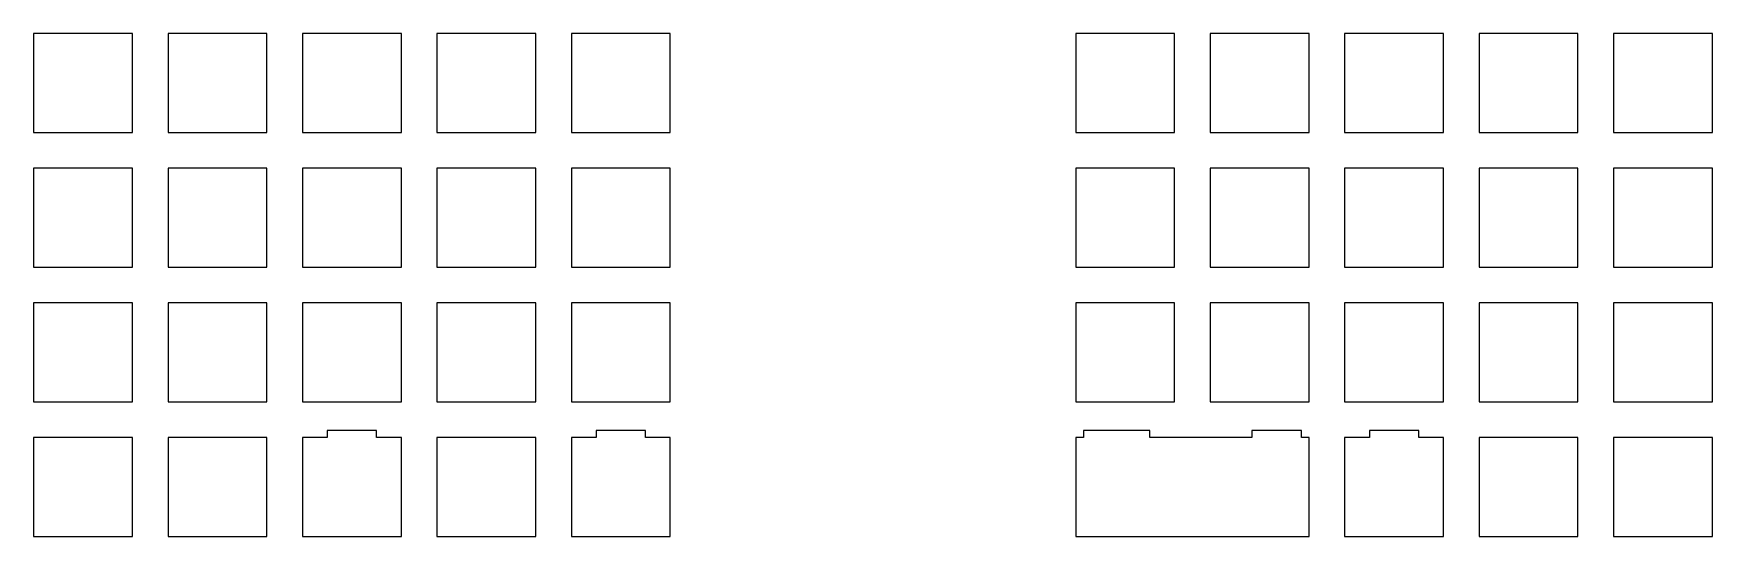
# Model space of a CAD drawing. Header units: millimetres. Extents: x 3 to 240, y -74 to -3.
import ezdxf

# ---------------------------------------------------------------- set-up
doc = ezdxf.new("R2010")
doc.units = ezdxf.units.MM

msp = doc.modelspace()

# ---------------------------------------------------------------- linework, layer by layer
for p, q in [((16.525, -2.525), (2.525, -2.525)), ((2.525, -2.525), (2.525, -16.525)), ((16.525, -16.525), (16.525, -2.525)), ((35.575, -2.525), (21.575, -2.525)), ((21.575, -2.525), (21.575, -16.525)), ((35.575, -16.525), (35.575, -2.525)), ((54.625, -2.525), (40.625, -2.525)), ((40.625, -2.525), (40.625, -16.525)), ((54.625, -16.525), (54.625, -2.525)), ((73.675, -2.525), (59.675, -2.525)), ((59.675, -2.525), (59.675, -16.525)), ((73.675, -16.525), (73.675, -2.525)), ((92.725, -2.525), (78.725, -2.525)), ((78.725, -2.525), (78.725, -16.525)), ((92.725, -16.525), (92.725, -2.525)), ((164.1625, -2.525), (150.1625, -2.525)), ((150.1625, -2.525), (150.1625, -16.525)), ((164.1625, -16.525), (164.1625, -2.525)), ((183.2125, -2.525), (169.2125, -2.525)), ((169.2125, -2.525), (169.2125, -16.525)), ((183.2125, -16.525), (183.2125, -2.525)), ((202.2625, -2.525), (188.2625, -2.525)), ((188.2625, -2.525), (188.2625, -16.525)), ((202.2625, -16.525), (202.2625, -2.525)), ((221.3125, -2.525), (207.3125, -2.525)), ((207.3125, -2.525), (207.3125, -16.525)), ((221.3125, -16.525), (221.3125, -2.525)), ((240.3625, -2.525), (226.3625, -2.525)), ((226.3625, -2.525), (226.3625, -16.525)), ((240.3625, -16.525), (240.3625, -2.525)), ((2.525, -16.525), (16.525, -16.525)), ((21.575, -16.525), (35.575, -16.525)), ((40.625, -16.525), (54.625, -16.525)), ((59.675, -16.525), (73.675, -16.525)), ((78.725, -16.525), (92.725, -16.525)), ((150.1625, -16.525), (164.1625, -16.525)), ((169.2125, -16.525), (183.2125, -16.525)), ((188.2625, -16.525), (202.2625, -16.525)), ((207.3125, -16.525), (221.3125, -16.525)), ((226.3625, -16.525), (240.3625, -16.525)), ((16.525, -21.575), (2.525, -21.575)), ((2.525, -21.575), (2.525, -35.575)), ((16.525, -35.575), (16.525, -21.575)), ((35.575, -21.575), (21.575, -21.575)), ((21.575, -21.575), (21.575, -35.575)), ((35.575, -35.575), (35.575, -21.575)), ((54.625, -21.575), (40.625, -21.575)), ((40.625, -21.575), (40.625, -35.575)), ((54.625, -35.575), (54.625, -21.575)), ((73.675, -21.575), (59.675, -21.575)), ((59.675, -21.575), (59.675, -35.575)), ((73.675, -35.575), (73.675, -21.575)), ((92.725, -21.575), (78.725, -21.575)), ((78.725, -21.575), (78.725, -35.575)), ((92.725, -35.575), (92.725, -21.575)), ((164.1625, -21.575), (150.1625, -21.575)), ((150.1625, -21.575), (150.1625, -35.575)), ((164.1625, -35.575), (164.1625, -21.575)), ((183.2125, -21.575), (169.2125, -21.575)), ((169.2125, -21.575), (169.2125, -35.575)), ((183.2125, -35.575), (183.2125, -21.575)), ((202.2625, -21.575), (188.2625, -21.575)), ((188.2625, -21.575), (188.2625, -35.575)), ((202.2625, -35.575), (202.2625, -21.575)), ((221.3125, -21.575), (207.3125, -21.575)), ((207.3125, -21.575), (207.3125, -35.575)), ((221.3125, -35.575), (221.3125, -21.575)), ((240.3625, -21.575), (226.3625, -21.575)), ((226.3625, -21.575), (226.3625, -35.575)), ((240.3625, -35.575), (240.3625, -21.575)), ((2.525, -35.575), (16.525, -35.575)), ((21.575, -35.575), (35.575, -35.575)), ((40.625, -35.575), (54.625, -35.575)), ((59.675, -35.575), (73.675, -35.575)), ((78.725, -35.575), (92.725, -35.575)), ((150.1625, -35.575), (164.1625, -35.575)), ((169.2125, -35.575), (183.2125, -35.575)), ((188.2625, -35.575), (202.2625, -35.575)), ((207.3125, -35.575), (221.3125, -35.575)), ((226.3625, -35.575), (240.3625, -35.575)), ((16.525, -40.625), (2.525, -40.625)), ((2.525, -40.625), (2.525, -54.625)), ((16.525, -54.625), (16.525, -40.625)), ((35.575, -40.625), (21.575, -40.625)), ((21.575, -40.625), (21.575, -54.625)), ((35.575, -54.625), (35.575, -40.625)), ((54.625, -40.625), (40.625, -40.625)), ((40.625, -40.625), (40.625, -54.625)), ((54.625, -54.625), (54.625, -40.625)), ((73.675, -40.625), (59.675, -40.625)), ((59.675, -40.625), (59.675, -54.625)), ((73.675, -54.625), (73.675, -40.625)), ((92.725, -40.625), (78.725, -40.625)), ((78.725, -40.625), (78.725, -54.625)), ((92.725, -54.625), (92.725, -40.625)), ((164.1625, -40.625), (150.1625, -40.625)), ((150.1625, -40.625), (150.1625, -54.625)), ((164.1625, -54.625), (164.1625, -40.625)), ((183.2125, -40.625), (169.2125, -40.625)), ((169.2125, -40.625), (169.2125, -54.625)), ((183.2125, -54.625), (183.2125, -40.625)), ((202.2625, -40.625), (188.2625, -40.625)), ((188.2625, -40.625), (188.2625, -54.625)), ((202.2625, -54.625), (202.2625, -40.625)), ((221.3125, -40.625), (207.3125, -40.625)), ((207.3125, -40.625), (207.3125, -54.625)), ((221.3125, -54.625), (221.3125, -40.625)), ((240.3625, -40.625), (226.3625, -40.625)), ((226.3625, -40.625), (226.3625, -54.625)), ((240.3625, -54.625), (240.3625, -40.625)), ((2.525, -54.625), (16.525, -54.625)), ((21.575, -54.625), (35.575, -54.625)), ((40.625, -54.625), (54.625, -54.625)), ((59.675, -54.625), (73.675, -54.625)), ((78.725, -54.625), (92.725, -54.625)), ((150.1625, -54.625), (164.1625, -54.625)), ((169.2125, -54.625), (183.2125, -54.625)), ((188.2625, -54.625), (202.2625, -54.625)), ((207.3125, -54.625), (221.3125, -54.625)), ((226.3625, -54.625), (240.3625, -54.625)), ((51.125, -58.675), (44.125, -58.675)), ((44.125, -58.675), (44.125, -59.675)), ((51.125, -59.675), (51.125, -58.675)), ((89.225, -58.675), (82.225, -58.675)), ((82.225, -58.675), (82.225, -59.675)), ((89.225, -59.675), (89.225, -58.675)), ((153.6625, -58.675), (151.2495, -58.675)), ((151.2495, -58.675), (151.2495, -59.675)), ((158.2495, -58.675), (153.6625, -58.675)), ((160.6625, -58.675), (158.2495, -58.675)), ((160.6625, -59.675), (160.6625, -58.675)), ((182.1255, -58.675), (175.1255, -58.675)), ((175.1255, -58.675), (175.1255, -59.675)), ((182.1255, -59.675), (182.1255, -58.675)), ((198.7625, -58.675), (191.7625, -58.675)), ((191.7625, -58.675), (191.7625, -59.675)), ((198.7625, -59.675), (198.7625, -58.675)), ((16.525, -59.675), (2.525, -59.675)), ((2.525, -59.675), (2.525, -73.675)), ((16.525, -73.675), (16.525, -59.675)), ((35.575, -59.675), (21.575, -59.675)), ((21.575, -59.675), (21.575, -73.675)), ((35.575, -73.675), (35.575, -59.675)), ((44.125, -59.675), (40.625, -59.675)), ((40.625, -59.675), (40.625, -73.675)), ((54.625, -59.675), (51.125, -59.675)), ((54.625, -73.675), (54.625, -59.675)), ((73.675, -59.675), (59.675, -59.675)), ((59.675, -59.675), (59.675, -73.675)), ((73.675, -73.675), (73.675, -59.675)), ((82.225, -59.675), (78.725, -59.675)), ((78.725, -59.675), (78.725, -73.675)), ((92.725, -59.675), (89.225, -59.675)), ((92.725, -73.675), (92.725, -59.675)), ((151.2495, -59.675), (150.1625, -59.675)), ((150.1625, -59.675), (150.1625, -73.675)), ((164.1625, -59.675), (160.6625, -59.675)), ((169.2125, -59.675), (164.1625, -59.675)), ((173.6875, -59.675), (169.2125, -59.675)), ((175.1255, -59.675), (173.6875, -59.675)), ((183.2125, -59.675), (182.1255, -59.675)), ((183.2125, -73.675), (183.2125, -59.675)), ((191.7625, -59.675), (188.2625, -59.675)), ((188.2625, -59.675), (188.2625, -73.675)), ((202.2625, -59.675), (198.7625, -59.675)), ((202.2625, -73.675), (202.2625, -59.675)), ((221.3125, -59.675), (207.3125, -59.675)), ((207.3125, -59.675), (207.3125, -73.675)), ((221.3125, -73.675), (221.3125, -59.675)), ((240.3625, -59.675), (226.3625, -59.675)), ((226.3625, -59.675), (226.3625, -73.675)), ((240.3625, -73.675), (240.3625, -59.675)), ((2.525, -73.675), (16.525, -73.675)), ((21.575, -73.675), (35.575, -73.675)), ((40.625, -73.675), (44.125, -73.675)), ((44.125, -73.675), (51.125, -73.675)), ((51.125, -73.675), (54.625, -73.675)), ((59.675, -73.675), (73.675, -73.675)), ((78.725, -73.675), (82.225, -73.675)), ((82.225, -73.675), (89.225, -73.675)), ((89.225, -73.675), (92.725, -73.675)), ((150.1625, -73.675), (151.2495, -73.675)), ((151.2495, -73.675), (153.6625, -73.675)), ((153.6625, -73.675), (158.2495, -73.675)), ((158.2495, -73.675), (159.6875, -73.675)), ((159.6875, -73.675), (160.6625, -73.675)), ((160.6625, -73.675), (164.1625, -73.675)), ((164.1625, -73.675), (169.2125, -73.675)), ((169.2125, -73.675), (173.6875, -73.675)), ((173.6875, -73.675), (175.1255, -73.675)), ((175.1255, -73.675), (182.1255, -73.675)), ((182.1255, -73.675), (183.2125, -73.675)), ((188.2625, -73.675), (191.7625, -73.675)), ((191.7625, -73.675), (198.7625, -73.675)), ((198.7625, -73.675), (202.2625, -73.675)), ((207.3125, -73.675), (221.3125, -73.675)), ((226.3625, -73.675), (240.3625, -73.675))]:
    msp.add_line(p, q)

doc.saveas('drawing.dxf')
